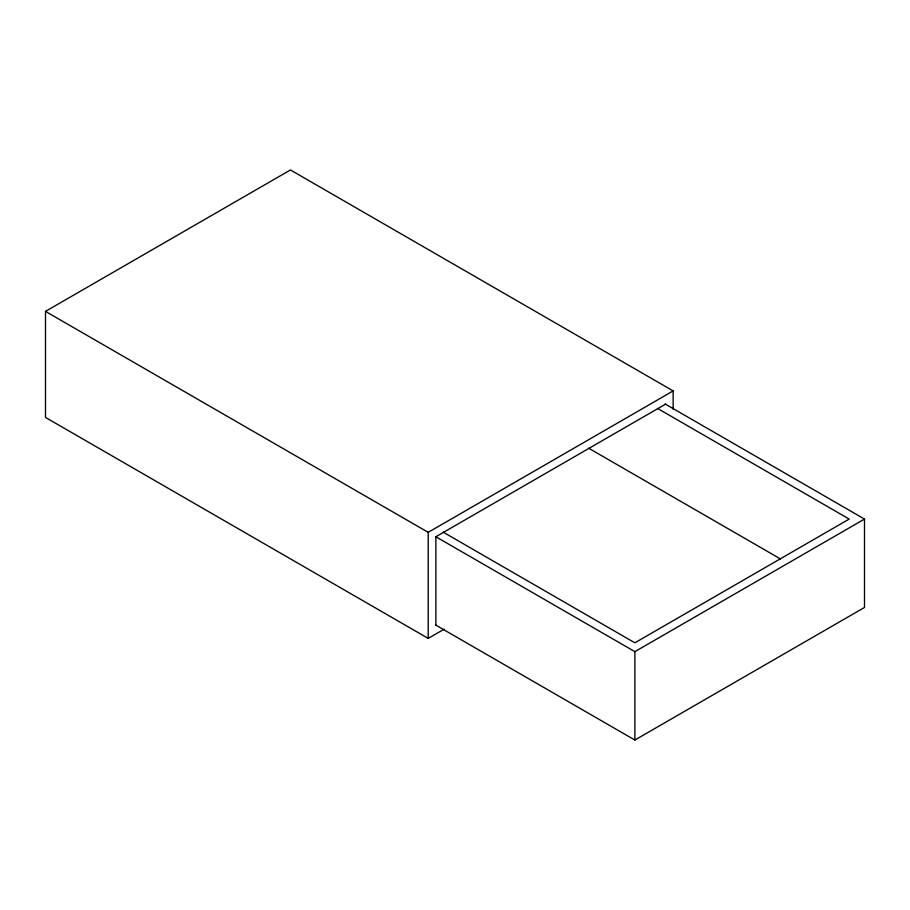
<?xml version="1.0" encoding="UTF-8"?>
<svg xmlns="http://www.w3.org/2000/svg" width="910" height="910" viewBox="0 0 910 910"><rect width="100%" height="100%" fill="white"/><g stroke="black" fill="none" stroke-linecap="round" stroke-linejoin="round"><path stroke-width="1.36" d="M444.216 629.151L428.212 638.399L45.5 417.44L45.5 311.379L290.438 169.965L673.15 390.925L673.15 409.307M45.5 311.379L428.212 532.339L673.15 390.925M665.494 404.176L435.867 536.752L435.867 625.136M435.515 536.559L634.873 651.651L864.5 519.075L864.5 607.459L634.873 740.035L435.515 624.942M665.142 403.983L864.5 519.075M657.509 408.408L849.189 519.075L634.873 642.813L443.181 532.145M588.69 448.221L780.382 558.899M634.873 651.651L634.873 740.035M428.212 532.339L428.212 638.399"/></g></svg>
